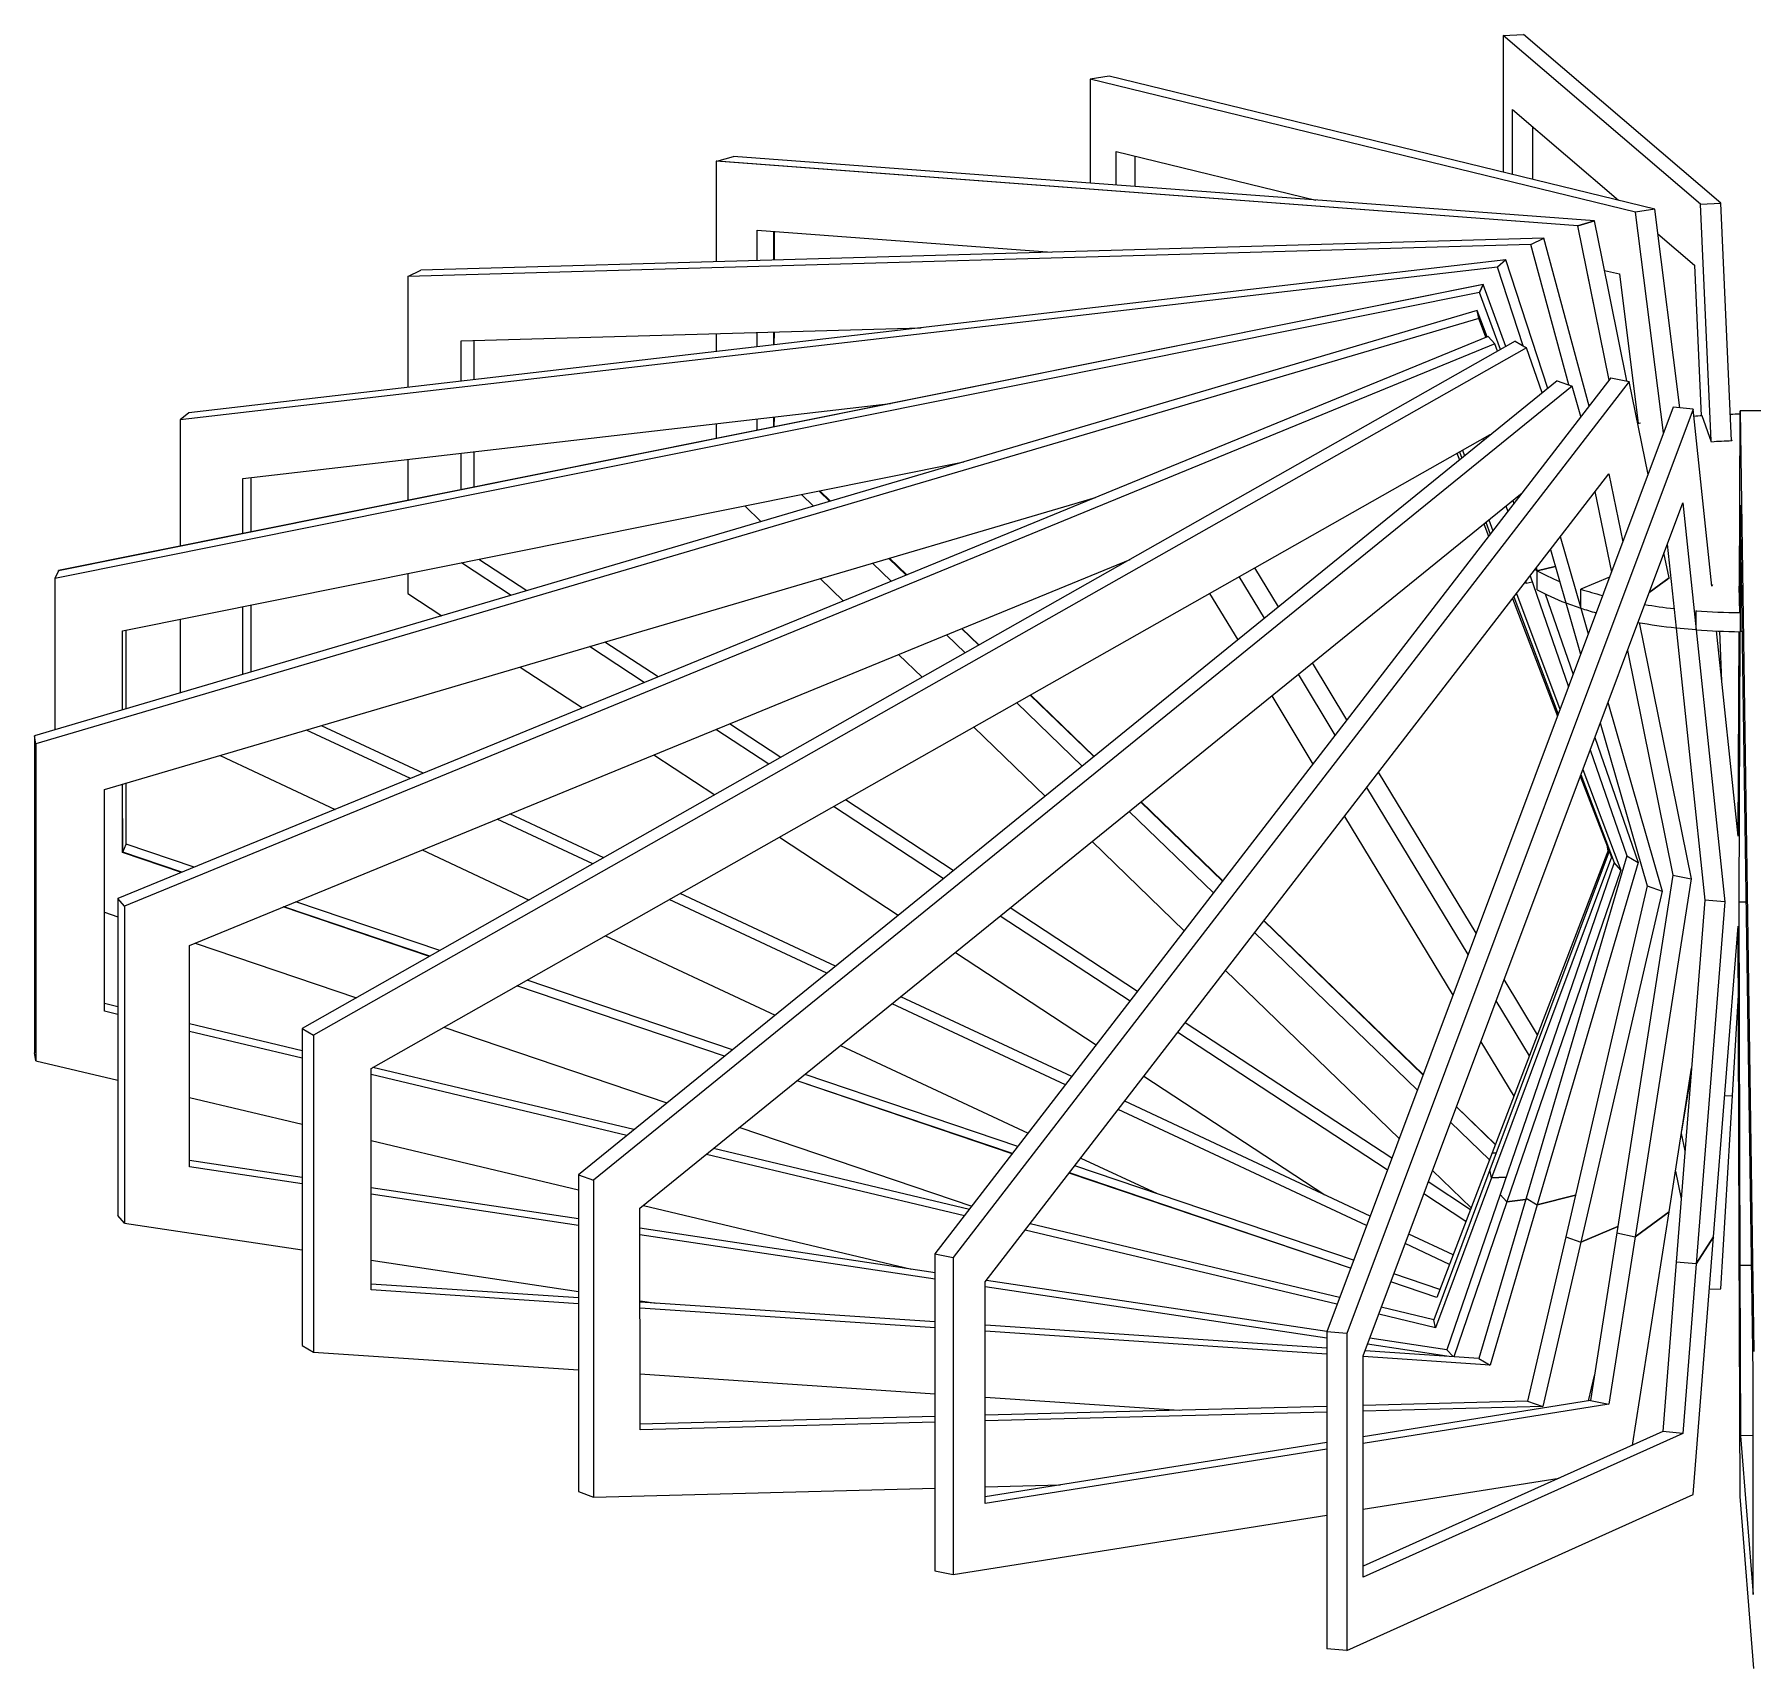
# Model space of a CAD drawing. Header units: millimetres. Extents: x 7085 to 25803, y -5245 to 9436.
# Drawn here: x 22382.9 to 22633.1, y -268.4 to -30.5 of the extents above; entities that cross this region are included whole.
import ezdxf

# ---------------------------------------------------------------- set-up
doc = ezdxf.new("R2010")
doc.units = ezdxf.units.MM
doc.layers.add('PV-1206', color=7, linetype='Continuous')

# ---------------------------------------------------------------- blocks, each defined once
blk = doc.blocks.new('*U52')
at = {"layer": 'PV-1206'}
for p, q in [((14363.26, -9361.05, 5107.42), (14357.78, -9367.53, 5087.09)), ((14363.95, -9361.06, 5108.47), (14363.26, -9361.05, 5107.42)), ((14531.96, -9482.78, 5145.86), (14363.26, -9361.05, 5107.42)), ((14363.95, -9361.06, 5108.47), (14363.97, -9361.06, 5108.51)), ((14532.64, -9482.79, 5146.91), (14363.95, -9361.06, 5108.47)), ((14532.29, -9482.53, 5146.83), (14363.97, -9361.06, 5108.51)), ((14355.17, -9366.35, 5085.21), (14343.69, -9379.92, 5042.63)), ((14355.29, -9365.87, 5086.28), (14343.81, -9379.43, 5043.69)), ((14355.17, -9366.35, 5085.21), (14355.29, -9365.87, 5086.28)), ((14530.92, -9483.82, 5142.36), (14355.17, -9366.35, 5085.21)), ((14531.03, -9483.33, 5143.42), (14355.29, -9365.87, 5086.28)), ((14382.93, -9366.05, 5128.73), (14378.37, -9371.44, 5111.79)), ((14384.14, -9366.54, 5129.7), (14382.93, -9366.05, 5128.73)), ((14534.85, -9483.38, 5149.25), (14382.93, -9366.05, 5128.73)), ((14536.06, -9483.87, 5150.22), (14384.14, -9366.54, 5129.7)), ((14366.02, -9373.04, 5089.77), (14368.88, -9369.66, 5100.39)), ((14366.04, -9373.05, 5089.77), (14368.9, -9369.67, 5100.39)), ((14366.48, -9373.35, 5089.91), (14369.33, -9369.98, 5100.49)), ((14368.88, -9369.66, 5100.39), (14468.49, -9441.53, 5123.08)), ((14353.1, -9384.23, 5049.31), (14361.13, -9374.75, 5079.07)), ((14361.13, -9374.75, 5079.07), (14481.84, -9455.43, 5118.31)), ((14375.71, -9374.58, 5101.94), (14373.04, -9377.73, 5092.05)), ((14385.77, -9376.79, 5113.48), (14387.76, -9374.44, 5120.85)), ((14386.78, -9377.52, 5113.71), (14388.74, -9375.2, 5120.98)), ((14387.76, -9374.44, 5120.85), (14462.45, -9432.13, 5130.93)), ((14360.86, -9379.14, 5070.63), (14363.33, -9376.22, 5079.78)), ((14360.89, -9379.14, 5070.67), (14363.35, -9376.23, 5079.79)), ((14361.57, -9379.14, 5071.72), (14363.78, -9376.53, 5079.93)), ((14343.69, -9379.92, 5042.63), (14343.81, -9379.43, 5043.69)), ((14343.69, -9379.92, 5042.63), (14352.08, -9388.45, 5040.02)), ((14356.68, -9380, 5062.59), (14358, -9381.45, 5061.98)), ((14360.89, -9379.14, 5070.67), (14360.86, -9379.14, 5070.63)), ((14366.7, -9385.55, 5067.94), (14360.86, -9379.14, 5070.63)), ((14360.89, -9379.14, 5070.67), (14361.57, -9379.14, 5071.72)), ((14366.75, -9385.58, 5067.97), (14360.89, -9379.14, 5070.67)), ((14368.27, -9386.5, 5068.63), (14361.57, -9379.14, 5071.72)), ((14380.66, -9382.83, 5094.53), (14383.12, -9379.93, 5103.63)), ((14358.66, -9380.67, 5064.42), (14347.18, -9394.24, 5021.84)), ((14359.12, -9381.61, 5063.41), (14347.64, -9395.18, 5020.83)), ((14359.12, -9381.61, 5063.41), (14358.66, -9380.67, 5064.42)), ((14531.31, -9485.46, 5139.96), (14358.66, -9380.67, 5064.42)), ((14531.77, -9486.4, 5138.95), (14359.12, -9381.61, 5063.41)), ((14381.7, -9383.52, 5094.86), (14384.13, -9380.65, 5103.86)), ((14413.42, -9381.3, 5148.01), (14409.4, -9386.05, 5133.11)), ((14413.42, -9381.3, 5148.01), (14415.09, -9382.26, 5148.84)), ((14539.39, -9485.55, 5152.3), (14413.42, -9381.3, 5148.01)), ((14541.06, -9486.51, 5153.13), (14415.09, -9382.26, 5148.84)), ((14354.47, -9385.62, 5048.88), (14353.1, -9384.23, 5049.31)), ((14354.74, -9385.3, 5049.89), (14353.38, -9383.91, 5050.32)), ((14375.21, -9384.17, 5083.65), (14386.06, -9397.3, 5076.41)), ((14356.91, -9398.89, 5028.38), (14364.93, -9389.41, 5058.14)), ((14364.93, -9389.41, 5058.14), (14483.47, -9461.36, 5110)), ((14365.66, -9389.85, 5058.46), (14381.61, -9407.37, 5051.12)), ((14406.79, -9389.14, 5123.42), (14405.31, -9390.89, 5117.92)), ((14415.55, -9390.8, 5133.94), (14417.01, -9389.07, 5139.35)), ((14417.01, -9389.07, 5139.35), (14468.62, -9431.78, 5141.11)), ((14395.53, -9403.05, 5080.55), (14385.75, -9391.21, 5087.07)), ((14397.14, -9404.02, 5081.26), (14387.55, -9392.41, 5087.66)), ((14417.05, -9391.95, 5134.15), (14418.47, -9390.28, 5139.4)), ((14347.64, -9395.18, 5020.83), (14347.18, -9394.24, 5021.84)), ((14347.64, -9395.18, 5020.83), (14366.44, -9413.06, 5017.24)), ((14373.39, -9404.85, 5042.98), (14361.82, -9393.09, 5046.59)), ((14373.66, -9404.53, 5044), (14362.09, -9392.77, 5047.6)), ((14402.65, -9394.02, 5108.08), (14401.94, -9394.87, 5105.43)), ((14401.94, -9394.87, 5105.43), (14404.92, -9399.04, 5102.42)), ((14411.62, -9395.44, 5119.36), (14412.94, -9393.89, 5124.25)), ((14413.16, -9396.55, 5119.71), (14414.44, -9395.04, 5124.45)), ((14359.43, -9395.92, 5037.73), (14371, -9407.68, 5034.12)), ((14391.21, -9412.45, 5056.67), (14376.76, -9396.59, 5063.32)), ((14391.25, -9412.47, 5056.69), (14376.81, -9396.62, 5063.34)), ((14392.56, -9413.17, 5057.45), (14378.33, -9397.54, 5064)), ((14368.83, -9410.23, 5026.1), (14356.91, -9398.89, 5028.38)), ((14369.07, -9409.95, 5026.98), (14357.14, -9398.61, 5029.26)), ((14413.38, -9404.69, 5105.16), (14409.04, -9398.63, 5109.54)), ((14415.26, -9405.95, 5105.78), (14411.07, -9400.1, 5110)), ((14374.46, -9403.58, 5046.99), (14362.98, -9417.15, 5004.4)), ((14375.47, -9404.92, 5046.09), (14363.99, -9418.49, 5003.51)), ((14374.46, -9403.58, 5046.99), (14375.47, -9404.92, 5046.09)), ((14534.15, -9488.23, 5139.3), (14374.46, -9403.58, 5046.99)), ((14535.16, -9489.57, 5138.41), (14375.47, -9404.92, 5046.09)), ((14394.24, -9407.2, 5070.96), (14404.31, -9419.4, 5064.24)), ((14451.88, -9405.39, 5163.48), (14448.24, -9409.69, 5149.97)), ((14451.96, -9405.44, 5163.5), (14451.88, -9405.39, 5163.48)), ((14545.3, -9489.17, 5154.82), (14451.88, -9405.39, 5163.48)), ((14451.96, -9405.44, 5163.51), (14451.96, -9405.44, 5163.5)), ((14451.96, -9405.44, 5163.51), (14453.97, -9406.79, 5164.14)), ((14545.3, -9489.17, 5154.82), (14451.96, -9405.44, 5163.51)), ((14547.31, -9490.52, 5155.46), (14453.97, -9406.79, 5164.14)), ((14411.76, -9408.59, 5095.53), (14417.2, -9416.2, 5090.04)), ((14372.64, -9421.24, 5011.85), (14380.66, -9411.76, 5041.61)), ((14406.65, -9438.67, 5032.62), (14380.44, -9412.02, 5040.79)), ((14380.66, -9411.76, 5041.61), (14527.98, -9489.85, 5126.78)), ((14407.66, -9439.09, 5033.4), (14380.89, -9411.88, 5041.74)), ((14452.82, -9413.49, 5150.12), (14453.92, -9412.19, 5154.21)), ((14453.92, -9412.19, 5154.21), (14485.88, -9440.84, 5151.25)), ((14378.05, -9414.85, 5031.92), (14399.3, -9436.45, 5025.3)), ((14412.71, -9423.85, 5069.1), (14403.71, -9412.95, 5075.1)), ((14414.14, -9424.61, 5069.92), (14405.31, -9413.92, 5075.81)), ((14425, -9420.93, 5093.45), (14420.21, -9414.24, 5098.28)), ((14445.64, -9412.76, 5140.33), (14444.99, -9413.53, 5137.92)), ((14454.68, -9415.03, 5150.19), (14455.72, -9413.8, 5154.04)), ((14454.75, -9415.08, 5150.19), (14455.79, -9413.86, 5154.04)), ((14362.98, -9417.15, 5004.4), (14363.99, -9418.49, 5003.51)), ((14398.01, -9437.97, 5020.52), (14376.11, -9417.15, 5024.71)), ((14398.24, -9437.69, 5021.39), (14376.34, -9416.87, 5025.58)), ((14390.24, -9416.84, 5047.15), (14412.3, -9441.05, 5037)), ((14426.73, -9421.99, 5094.21), (14422.09, -9415.5, 5098.89)), ((14442.37, -9416.62, 5128.22), (14441.84, -9417.25, 5126.24)), ((14449.7, -9417.17, 5138.56), (14450.22, -9416.56, 5140.48)), ((14363.99, -9418.49, 5003.51), (14392.78, -9444.15, 5001.12)), ((14373.72, -9419.97, 5015.84), (14395.62, -9440.79, 5011.65)), ((14446.68, -9420.75, 5127.34), (14447.09, -9420.26, 5128.86)), ((14451.61, -9418.65, 5138.81), (14452.08, -9418.1, 5140.55)), ((14451.68, -9418.7, 5138.82), (14452.15, -9418.15, 5140.55)), ((14395.17, -9441.33, 5009.99), (14372.64, -9421.24, 5011.85)), ((14395.38, -9441.07, 5010.78), (14372.85, -9420.99, 5012.65)), ((14420.37, -9444.46, 5043.25), (14399.84, -9421.92, 5052.7)), ((14420.39, -9444.47, 5043.27), (14399.87, -9421.94, 5052.72)), ((14421.49, -9444.93, 5044.13), (14401.19, -9422.64, 5053.48)), ((14448.64, -9422.16, 5127.79), (14449, -9421.74, 5129.12)), ((14448.71, -9422.21, 5127.81), (14449.07, -9421.79, 5129.13)), ((14423.45, -9424.93, 5083.74), (14428.77, -9432.36, 5078.38)), ((14442.58, -9422.83, 5117.18), (14443.82, -9425.04, 5115.06)), ((14450.19, -9429.3, 5117.13), (14449.27, -9427.66, 5118.7)), ((14411.51, -9428.11, 5059.44), (14427.5, -9447.47, 5048.78)), ((14435.87, -9436.13, 5082.48), (14431.24, -9429.66, 5087.15)), ((14452.19, -9430.64, 5117.78), (14451.37, -9429.18, 5119.18)), ((14452.26, -9430.68, 5117.81), (14451.44, -9429.23, 5119.2)), ((14434.75, -9450.53, 5054.41), (14419.91, -9432.56, 5064.3)), ((14437.45, -9436.97, 5083.4), (14432.98, -9430.71, 5087.91)), ((14435.98, -9451.05, 5055.36), (14421.34, -9433.32, 5065.13)), ((14448.3, -9433.02, 5107.41), (14450.06, -9436.15, 5104.41)), ((14399.85, -9435.8, 5027.34), (14388.37, -9449.36, 4984.76)), ((14401.34, -9437.45, 5026.62), (14389.86, -9451.02, 4984.04)), ((14399.85, -9435.8, 5027.34), (14401.34, -9437.45, 5026.62)), ((14537.36, -9493.85, 5133.98), (14399.85, -9435.8, 5027.34)), ((14538.86, -9495.51, 5133.26), (14401.34, -9437.45, 5026.62)), ((14456.1, -9439.81, 5107.05), (14454.67, -9437.28, 5109.48)), ((14496.4, -9437.03, 5174.52), (14492.64, -9441.48, 5160.54)), ((14498.63, -9438.69, 5174.92), (14496.4, -9437.03, 5174.52)), ((14552.21, -9494.01, 5156.66), (14496.4, -9437.03, 5174.52)), ((14434.41, -9440.25, 5072.68), (14444.8, -9454.77, 5062.2)), ((14457.99, -9440.96, 5107.88), (14456.68, -9438.61, 5110.13)), ((14458.05, -9441, 5107.91), (14456.74, -9438.66, 5110.15)), ((14554.44, -9495.68, 5157.06), (14498.63, -9438.69, 5174.92)), ((14495.44, -9444, 5160.28), (14496.66, -9442.56, 5164.81)), ((14496.66, -9442.56, 5164.81), (14517.1, -9463.43, 5158.27)), ((14397.46, -9452.51, 4993.06), (14405.48, -9443.03, 5022.82)), ((14435.7, -9473.8, 5013.3), (14404.52, -9444.16, 5019.27)), ((14435.93, -9473.53, 5014.18), (14404.76, -9443.88, 5020.15)), ((14405.48, -9443.03, 5022.82), (14529.41, -9495.35, 5118.93)), ((14405.99, -9443.25, 5023.22), (14433.45, -9471.16, 5014.66)), ((14451.12, -9457.44, 5067.11), (14441.52, -9444.02, 5076.79)), ((14452.53, -9458.04, 5068.2), (14443.1, -9444.86, 5077.71)), ((14454.27, -9443.64, 5097.23), (14456.07, -9446.83, 5094.16)), ((14497.51, -9445.85, 5160.09), (14498.62, -9444.55, 5164.18)), ((14433.94, -9475.89, 5006.77), (14401.87, -9447.3, 5009.43)), ((14434.15, -9475.63, 5007.57), (14402.08, -9447.05, 5010.23)), ((14402.13, -9446.99, 5010.41), (14403.84, -9448.61, 5010.08)), ((14441.27, -9473.86, 5021.83), (14414.82, -9446.98, 5030.07)), ((14442.04, -9474.05, 5022.68), (14415.83, -9447.4, 5030.85)), ((14461.73, -9449.84, 5097.44), (14460.31, -9447.3, 5099.87)), ((14388.37, -9449.36, 4984.76), (14389.86, -9451.02, 4984.04)), ((14399.48, -9450.12, 5000.57), (14431.55, -9478.71, 4997.91)), ((14419.49, -9448.95, 5033.69), (14442.45, -9474.15, 5023.13)), ((14463.51, -9450.78, 5098.46), (14462.21, -9448.45, 5100.7)), ((14463.56, -9450.81, 5098.49), (14462.26, -9448.49, 5100.72)), ((14389.86, -9451.02, 4984.04), (14428.13, -9482.75, 4985.22)), ((14430.51, -9479.93, 4994.09), (14397.46, -9452.51, 4993.06)), ((14430.72, -9479.68, 4994.86), (14397.66, -9452.27, 4993.84)), ((14448.83, -9475.7, 5030.16), (14427.56, -9452.35, 5039.94)), ((14448.84, -9475.71, 5030.17), (14427.58, -9452.36, 5039.96)), ((14449.71, -9475.92, 5031.13), (14428.68, -9452.83, 5040.82)), ((14433.66, -9454.93, 5044.68), (14451.32, -9476.31, 5032.9)), ((14459.99, -9453.81, 5087.47), (14465.43, -9463.48, 5078.2)), ((14470.64, -9465.68, 5082.24), (14465.65, -9456.81, 5090.75)), ((14472.28, -9466.37, 5083.51), (14467.44, -9457.76, 5091.78)), ((14472.32, -9466.39, 5083.54), (14467.48, -9457.78, 5091.8)), ((14457.23, -9477.75, 5039.42), (14440.91, -9457.99, 5050.3)), ((14458.24, -9478, 5040.52), (14442.14, -9458.51, 5051.25)), ((14449.79, -9461.74, 5057.18), (14462.09, -9478.94, 5044.77)), ((14467.44, -9480.24, 5050.66), (14456.1, -9464.4, 5062.08)), ((14468.63, -9480.53, 5051.97), (14457.51, -9465, 5063.17)), ((14469.01, -9469.85, 5072.09), (14476.02, -9482.33, 5060.12)), ((14491.05, -9470.27, 5105.42), (14492.49, -9474.9, 5099.18)), ((14436.61, -9472.72, 5016.7), (14425.13, -9486.29, 4974.12)), ((14436.61, -9472.72, 5016.7), (14438.5, -9474.6, 5016.2)), ((14543.45, -9498.77, 5134.4), (14436.61, -9472.72, 5016.7)), ((14480.63, -9483.46, 5065.19), (14474.22, -9472.05, 5076.13)), ((14482.08, -9483.81, 5066.79), (14475.86, -9472.74, 5077.4)), ((14482.1, -9483.82, 5066.82), (14475.89, -9472.76, 5077.43)), ((14496.25, -9476.49, 5102.1), (14494.96, -9472.35, 5107.69)), ((14438.5, -9474.6, 5016.2), (14427.02, -9488.16, 4973.62)), ((14545.34, -9500.64, 5133.9), (14438.5, -9474.6, 5016.2)), ((14498.22, -9477.32, 5103.63), (14497.01, -9473.43, 5108.87)), ((14543.87, -9473.99, 5180.38), (14538.92, -9479.84, 5162.03)), ((14543.87, -9473.99, 5180.38), (14546.18, -9475.86, 5180.52)), ((14559.68, -9499.77, 5157.7), (14543.87, -9473.99, 5180.38)), ((14561.99, -9501.64, 5157.84), (14546.18, -9475.86, 5180.52)), ((14433.16, -9488.14, 4983.17), (14441.18, -9478.66, 5012.93)), ((14477.09, -9513.16, 5005.38), (14441.01, -9478.86, 5012.29)), ((14441.18, -9478.66, 5012.93), (14539.75, -9502.69, 5121.51)), ((14477.33, -9512.88, 5006.26), (14441.38, -9478.7, 5013.14)), ((14479.45, -9512.68, 5009.93), (14447.5, -9480.2, 5019.88)), ((14539.88, -9480.81, 5161.72), (14542.23, -9478.03, 5170.44)), ((14542.23, -9478.03, 5170.44), (14550.73, -9491.89, 5158.25)), ((14476.51, -9513.84, 5003.25), (14439.4, -9480.76, 5006.32)), ((14476.73, -9513.59, 5004.04), (14439.62, -9480.51, 5007.11)), ((14479.99, -9512.63, 5010.86), (14448.28, -9480.39, 5020.74)), ((14482.26, -9512.4, 5014.78), (14454.47, -9481.89, 5027.56)), ((14482.27, -9512.4, 5014.78), (14454.48, -9481.9, 5027.57)), ((14482.89, -9512.34, 5015.86), (14455.35, -9482.11, 5028.54)), ((14456.3, -9482.34, 5029.58), (14463.47, -9491.02, 5024.8)), ((14494.23, -9480.5, 5091.65), (14496.34, -9487.29, 5082.5)), ((14499.88, -9488.15, 5086.4), (14497.99, -9482.09, 5094.57)), ((14531.96, -9482.78, 5145.86), (14532.65, -9482.79, 5146.91)), ((14532.64, -9482.79, 5146.91), (14531.96, -9482.78, 5145.86)), ((14532.11, -9485.45, 5141.22), (14531.96, -9482.78, 5145.86)), ((14532.65, -9482.79, 5146.91), (14532.64, -9482.79, 5146.91)), ((14532.64, -9482.79, 5146.91), (14532.64, -9482.79, 5146.91)), ((14532.91, -9487.57, 5138.58), (14532.65, -9482.79, 5146.91)), ((14541.97, -9482.95, 5161.05), (14543.87, -9480.7, 5168.1)), ((14474.41, -9516.33, 4995.45), (14436.15, -9484.6, 4994.26)), ((14474.62, -9516.08, 4996.22), (14436.36, -9484.36, 4995.04)), ((14437.01, -9483.58, 4997.46), (14458.1, -9502.38, 4995.71)), ((14485.59, -9512.08, 5020.51), (14462.21, -9483.78, 5036.09)), ((14486.33, -9512.01, 5021.79), (14463.22, -9484.03, 5037.2)), ((14466.27, -9484.77, 5040.56), (14482.06, -9506.84, 5024.64)), ((14501.73, -9488.6, 5088.44), (14499.96, -9482.92, 5096.09)), ((14530.92, -9483.82, 5142.36), (14531.03, -9483.33, 5143.42)), ((14531.04, -9485.29, 5139.84), (14530.92, -9483.82, 5142.36)), ((14531.2, -9485.39, 5139.91), (14531.03, -9483.33, 5143.42)), ((14536.06, -9483.87, 5150.22), (14534.85, -9483.38, 5149.25)), ((14534.85, -9489.15, 5138.69), (14534.85, -9483.38, 5149.25)), ((14536.06, -9493.3, 5132.97), (14536.06, -9483.87, 5150.22)), ((14425.13, -9486.29, 4974.12), (14427.02, -9488.16, 4973.62)), ((14433.76, -9487.43, 4985.4), (14442.17, -9494.4, 4985.66)), ((14489.92, -9511.66, 5027.99), (14471.61, -9486.07, 5046.45)), ((14490.84, -9511.57, 5029.57), (14472.8, -9486.36, 5047.76)), ((14523.61, -9487.53, 5124.25), (14523.65, -9488.06, 5123.35)), ((14523.93, -9487.7, 5124.43), (14523.96, -9488.19, 5123.59)), ((14531.77, -9486.4, 5138.95), (14531.31, -9485.46, 5139.96)), ((14531.82, -9486.99, 5137.95), (14531.77, -9486.4, 5138.95)), ((14532.21, -9487.19, 5138.17), (14532.11, -9485.45, 5141.22)), ((14538.51, -9495.12, 5133.43), (14539.39, -9485.55, 5152.3)), ((14539.39, -9485.55, 5152.3), (14541.06, -9486.51, 5153.13)), ((14540.01, -9497.93, 5130.6), (14541.06, -9486.51, 5153.13)), ((14427.02, -9488.16, 4973.62), (14470.68, -9520.74, 4981.61)), ((14473.07, -9517.91, 4990.47), (14433.16, -9488.14, 4983.17)), ((14473.31, -9517.63, 4991.36), (14433.4, -9487.86, 4984.06)), ((14479.16, -9487.91, 5054.76), (14492.37, -9511.42, 5032.22)), ((14496.14, -9511.06, 5038.72), (14483.77, -9489.04, 5059.84)), ((14497.33, -9510.94, 5040.77), (14485.22, -9489.39, 5061.44)), ((14497.34, -9510.94, 5040.79), (14485.24, -9489.4, 5061.46)), ((14524.34, -9487.92, 5124.67), (14524.37, -9488.36, 5123.91)), ((14527, -9489.33, 5126.21), (14527, -9489.47, 5125.95)), ((14527.98, -9489.85, 5126.78), (14527.98, -9489.89, 5126.71)), ((14534.15, -9488.23, 5139.3), (14535.16, -9489.57, 5138.41)), ((14535.26, -9492.96, 5132.35), (14535.16, -9489.57, 5138.41)), ((14543.18, -9498.71, 5134.09), (14545.3, -9489.17, 5154.82)), ((14547.31, -9490.52, 5155.46), (14545.3, -9489.17, 5154.82)), ((14545.3, -9489.17, 5154.82), (14547.31, -9490.52, 5155.46)), ((14545.3, -9489.17, 5154.82), (14545.3, -9489.17, 5154.82)), ((14497.96, -9492.5, 5075.48), (14503.51, -9510.34, 5051.44)), ((14543.17, -9498.7, 5134.09), (14544.78, -9491.5, 5149.76)), ((14545.11, -9500.41, 5133.96), (14546.79, -9492.85, 5150.4)), ((14546.79, -9492.85, 5150.4), (14547.31, -9490.52, 5155.46)), ((14506.69, -9510.03, 5056.91), (14501.5, -9493.36, 5079.37)), ((14508.35, -9509.87, 5059.78), (14503.35, -9493.81, 5081.41)), ((14524.05, -9493.09, 5114.78), (14524.13, -9494.06, 5113.11)), ((14524.33, -9493.2, 5114.99), (14524.39, -9494.13, 5113.4)), ((14524.73, -9493.37, 5115.3), (14524.79, -9494.22, 5113.85)), ((14527.15, -9494.39, 5117.17), (14527.16, -9494.8, 5116.45)), ((14528.13, -9494.81, 5117.93), (14528.13, -9495.04, 5117.52)), ((14537.36, -9493.85, 5133.98), (14538.86, -9495.51, 5133.26)), ((14548.15, -9495.13, 5148.34), (14544.82, -9503.3, 5128.24)), ((14546.63, -9493.58, 5148.82), (14548.15, -9495.13, 5148.34)), ((14547.3, -9506.08, 5126.98), (14552.21, -9494.01, 5156.66)), ((14554.44, -9495.68, 5157.06), (14552.21, -9494.01, 5156.66)), ((14538.73, -9497.62, 5129.19), (14538.86, -9495.51, 5133.26)), ((14550.02, -9506.54, 5130.35), (14554.44, -9495.68, 5157.06)), ((14553.89, -9497.04, 5153.72), (14556.82, -9501.82, 5149.52)), ((14524.52, -9498.97, 5104.73), (14525.26, -9508.23, 5088.95)), ((14524.75, -9499.03, 5104.98), (14525.41, -9508.21, 5089.22)), ((14525.15, -9499.13, 5105.43), (14525.8, -9508.17, 5089.9)), ((14526.58, -9499.59, 5106.8), (14526.66, -9499.5, 5107.09)), ((14526.58, -9499.59, 5106.8), (14527.31, -9500.09, 5107)), ((14527.3, -9499.65, 5107.79), (14527.54, -9508, 5092.89)), ((14527.59, -9500.93, 5105.9), (14528.28, -9500.12, 5108.46)), ((14528.07, -9499.84, 5108.64), (14528.28, -9500.12, 5108.46)), ((14528.07, -9499.84, 5108.64), (14528.28, -9500.12, 5108.46)), ((14528.27, -9499.89, 5108.87), (14528.28, -9500.12, 5108.46)), ((14530.44, -9501.62, 5109.06), (14528.28, -9500.12, 5108.46)), ((14528.28, -9500.12, 5108.46), (14530.44, -9501.62, 5109.06)), ((14530.44, -9501.62, 5109.06), (14528.28, -9500.12, 5108.46)), ((14543.45, -9498.77, 5134.4), (14545.34, -9500.64, 5133.9)), ((14552.3, -9510.89, 5125.93), (14559.68, -9499.77, 5157.7)), ((14559.68, -9499.77, 5157.7), (14561.99, -9501.64, 5157.84)), ((14528.33, -9501.86, 5105.35), (14528.5, -9507.91, 5094.55)), ((14530.51, -9500.44, 5111.34), (14530.28, -9504.16, 5104.16)), ((14532.08, -9500.82, 5113.07), (14531.78, -9505.82, 5103.44)), ((14537.56, -9502.15, 5119.1), (14536.47, -9507.14, 5108.29)), ((14539.75, -9502.69, 5121.51), (14538.82, -9506.91, 5112.35)), ((14544.08, -9506.4, 5121.42), (14545.34, -9500.64, 5133.9)), ((14556.82, -9501.82, 5149.52), (14552.12, -9508.9, 5129.28)), ((14554.57, -9512.83, 5125.91), (14561.99, -9501.64, 5157.84)), ((14530.28, -9504.16, 5104.16), (14530.06, -9507.76, 5097.25)), ((14530.28, -9504.16, 5104.16), (14531.78, -9505.82, 5103.44)), ((14530.28, -9504.16, 5104.16), (14531.78, -9505.82, 5103.44)), ((14531.78, -9505.82, 5103.44), (14532.47, -9505.01, 5106)), ((14536.07, -9507.18, 5107.6), (14532.47, -9505.01, 5106)), ((14545.1, -9503.5, 5128.29), (14545.1, -9503.5, 5128.29)), ((14549.3, -9505.89, 5130.44), (14477.32, -9512.88, 5006.25)), ((14551.46, -9507.85, 5130.18), (14479.48, -9514.85, 5005.99)), ((14531.78, -9505.82, 5103.44), (14531.67, -9507.6, 5100.01)), ((14547.13, -9517.19, 5106.39), (14551.46, -9507.85, 5130.18)), ((14551.46, -9507.85, 5130.18), (14549.3, -9505.89, 5130.44)), ((14552.31, -9510.99, 5125.76), (14552.22, -9508.98, 5129.29)), ((14480.5, -9517.34, 5003.03), (14546.91, -9510.88, 5117.6)), ((14556.61, -9512.35, 5129.94), (14524.08, -9553.91, 5003.57)), ((14527.67, -9512.75, 5084.41), (14527.9, -9520.74, 5070.16)), ((14528.64, -9512.66, 5086.08), (14528.91, -9522.08, 5069.27)), ((14529.77, -9512.55, 5088.03), (14529.08, -9523.92, 5066.16)), ((14531.37, -9512.39, 5090.8), (14530.57, -9525.57, 5065.44)), ((14535.4, -9512, 5097.74), (14532.34, -9525.9, 5067.59)), ((14537.72, -9511.9, 5101.52), (14534.23, -9527.77, 5067.09)), ((14542.44, -9512.73, 5107.31), (14539.92, -9511.56, 5105.53)), ((14542.67, -9512.81, 5107.51), (14539.93, -9511.56, 5105.56)), ((14539.93, -9511.56, 5105.56), (14542.67, -9512.81, 5107.51)), ((14543.7, -9511.2, 5112.06), (14541.64, -9515.63, 5100.77)), ((14542.67, -9512.81, 5107.51), (14543.01, -9511.26, 5110.87)), ((14546.91, -9510.88, 5117.6), (14543.8, -9517.59, 5100.52)), ((14550.03, -9519.96, 5105.82), (14556.61, -9512.35, 5129.94)), ((14554.61, -9512.77, 5126.07), (14554.62, -9512.86, 5125.91)), ((14558.9, -9514.28, 5129.95), (14556.61, -9512.35, 5129.94)), ((14477.32, -9512.88, 5006.25), (14465.84, -9526.45, 4963.66)), ((14479.48, -9514.85, 5005.99), (14467.99, -9528.42, 4963.41)), ((14479.48, -9514.85, 5005.99), (14477.32, -9512.88, 5006.25)), ((14504.95, -9514.96, 5045.21), (14506.65, -9520.41, 5037.87)), ((14509.83, -9520.14, 5043.29), (14508.13, -9514.65, 5050.69)), ((14511.5, -9520, 5046.13), (14509.79, -9514.49, 5053.55)), ((14525.63, -9512.95, 5080.89), (14526.14, -9519.35, 5069.98)), ((14525.75, -9512.94, 5081.1), (14526.25, -9519.83, 5069.28)), ((14526.15, -9512.9, 5081.77), (14526.72, -9520.77, 5068.27)), ((14472.48, -9526.82, 4973.27), (14480.5, -9517.34, 5003.03)), ((14494.27, -9529.67, 5001.77), (14480.47, -9517.37, 5002.92)), ((14493.26, -9528.33, 5002.67), (14480.89, -9517.3, 5003.69)), ((14489.77, -9525.22, 5002.96), (14481.39, -9517.25, 5004.56)), ((14490.03, -9524.96, 5003.83), (14481.87, -9517.21, 5005.39)), ((14489.55, -9522.94, 5006.78), (14483.73, -9517.03, 5008.59)), ((14489.66, -9522.45, 5007.84), (14484.27, -9516.97, 5009.52)), ((14490.8, -9521.78, 5010.85), (14486.25, -9516.78, 5012.95)), ((14490.8, -9521.78, 5010.85), (14486.25, -9516.78, 5012.94)), ((14491.43, -9521.72, 5011.92), (14486.88, -9516.72, 5014.02)), ((14493.41, -9521.55, 5015.29), (14489.23, -9516.49, 5018.08)), ((14494.16, -9521.49, 5016.57), (14489.97, -9516.42, 5019.36)), ((14496.79, -9521.26, 5021.06), (14493.11, -9516.11, 5024.77)), ((14497.72, -9521.18, 5022.63), (14494.02, -9516.02, 5026.36)), ((14494.91, -9515.94, 5027.89), (14497.85, -9521.17, 5022.87)), ((14501.65, -9520.84, 5029.34), (14498.68, -9515.57, 5034.39)), ((14502.84, -9520.74, 5031.37), (14499.87, -9515.46, 5036.44)), ((14502.84, -9520.74, 5031.38), (14499.88, -9515.46, 5036.45)), ((14523.23, -9554.76, 5000.71), (14553.25, -9516.42, 5117.29)), ((14541.64, -9515.63, 5100.77), (14534.99, -9529.98, 5064.23)), ((14543.8, -9517.59, 5100.52), (14537.15, -9531.94, 5063.98)), ((14543.8, -9517.59, 5100.52), (14541.64, -9515.63, 5100.77)), ((14543.8, -9517.59, 5100.52), (14541.64, -9515.63, 5100.77)), ((14543.82, -9517.6, 5100.55), (14543.8, -9517.59, 5100.52)), ((14543.8, -9517.59, 5100.52), (14543.82, -9517.6, 5100.55)), ((14543.81, -9517.58, 5100.55), (14544.5, -9516.77, 5103.1)), ((14544.5, -9516.77, 5103.11), (14544.5, -9516.77, 5103.1)), ((14547.25, -9517.21, 5106.56), (14547.13, -9517.19, 5106.41)), ((14553.25, -9516.42, 5117.29), (14548.61, -9521.78, 5100.3)), ((14498.63, -9536.41, 4996.2), (14478.49, -9519.71, 4995.58)), ((14497.14, -9534.75, 4996.92), (14478.7, -9519.47, 4996.35)), ((14526.14, -9519.35, 5069.98), (14501.22, -9521.79, 5026.93)), ((14526.11, -9518.88, 5070.79), (14501.33, -9521.31, 5028)), ((14526.25, -9519.83, 5069.28), (14501.58, -9523.32, 5024.7)), ((14526.1, -9518.74, 5071.02), (14502.2, -9520.8, 5030.27)), ((14526.07, -9518.4, 5071.6), (14526, -9518.75, 5070.85)), ((14526.72, -9520.77, 5068.27), (14526.25, -9519.83, 5069.28)), ((14541.01, -9530.37, 5072.83), (14546.03, -9519.56, 5100.38)), ((14544.8, -9522.21, 5093.62), (14546.37, -9519.85, 5100.36)), ((14549.29, -9520.97, 5102.84), (14550.17, -9519.76, 5106.4)), ((14506.04, -9542.51, 4996.5), (14477.33, -9521.09, 4991.25)), ((14504.15, -9540.64, 4997), (14477.57, -9520.81, 4992.14)), ((14501.22, -9521.79, 5026.93), (14489.55, -9522.94, 5006.78)), ((14489.55, -9522.94, 5006.78), (14489.66, -9522.45, 5007.84)), ((14501.33, -9521.31, 5028), (14489.66, -9522.45, 5007.84)), ((14502.2, -9520.8, 5030.27), (14490.8, -9521.78, 5010.85)), ((14501.22, -9521.79, 5026.93), (14501.33, -9521.31, 5028)), ((14501.22, -9521.79, 5026.93), (14501.33, -9521.31, 5028)), ((14501.22, -9521.79, 5026.93), (14502.85, -9523.14, 5026.99)), ((14502.85, -9523.14, 5026.99), (14501.22, -9521.79, 5026.93)), ((14526.72, -9520.77, 5068.27), (14502.04, -9524.27, 5023.69)), ((14502.2, -9520.8, 5030.27), (14502.63, -9521.18, 5030.24)), ((14502.63, -9521.18, 5030.24), (14502.2, -9520.8, 5030.27)), ((14527.9, -9520.74, 5070.16), (14504.31, -9525.91, 5024.19)), ((14528.91, -9522.08, 5069.27), (14505.32, -9527.25, 5023.3)), ((14527.9, -9520.74, 5070.16), (14528.91, -9522.08, 5069.27)), ((14548.6, -9521.78, 5100.29), (14538.67, -9533.26, 5063.93)), ((14541.01, -9530.37, 5072.83), (14548.51, -9521.71, 5100.29)), ((14548.87, -9522.01, 5100.29), (14548.6, -9521.78, 5100.29)), ((14548.87, -9522.01, 5100.29), (14548.6, -9521.78, 5100.29)), ((14548.6, -9521.78, 5100.29), (14548.61, -9521.78, 5100.3)), ((14474.94, -9523.92, 4982.39), (14497.83, -9541, 4986.57)), ((14501.58, -9523.32, 5024.7), (14490.03, -9524.96, 5003.83)), ((14490.46, -9525.83, 5002.9), (14490.03, -9524.96, 5003.83)), ((14502.04, -9524.27, 5023.69), (14490.54, -9525.9, 5002.89)), ((14502.04, -9524.27, 5023.69), (14501.58, -9523.32, 5024.7)), ((14502.04, -9524.27, 5023.69), (14501.58, -9523.32, 5024.7)), ((14502.04, -9524.27, 5023.69), (14504.22, -9525.93, 5024.02)), ((14504.22, -9525.93, 5024.02), (14502.04, -9524.27, 5023.69)), ((14529.08, -9523.92, 5066.16), (14507.32, -9531.3, 5019)), ((14529.08, -9523.92, 5066.16), (14530.57, -9525.57, 5065.44)), ((14467.99, -9528.42, 4963.41), (14465.84, -9526.45, 4963.66)), ((14513.2, -9550.71, 4992.59), (14472.48, -9526.82, 4973.27)), ((14511.05, -9548.75, 4992.85), (14472.88, -9526.35, 4974.73)), ((14504.31, -9525.91, 5024.19), (14493.26, -9528.33, 5002.67)), ((14505.32, -9527.25, 5023.3), (14494.27, -9529.67, 5001.77)), ((14504.31, -9525.91, 5024.19), (14505.32, -9527.25, 5023.3)), ((14504.31, -9525.91, 5024.19), (14505.32, -9527.25, 5023.3)), ((14505.32, -9527.25, 5023.3), (14509.9, -9530.43, 5024.58)), ((14509.9, -9530.43, 5024.58), (14505.32, -9527.25, 5023.3)), ((14530.57, -9525.57, 5065.44), (14508.82, -9532.96, 5018.28)), ((14532.34, -9525.9, 5067.59), (14513.14, -9535.94, 5019.51)), ((14534.23, -9527.77, 5067.09), (14515.03, -9537.81, 5019.01)), ((14532.34, -9525.9, 5067.59), (14534.23, -9527.77, 5067.09)), ((14467.99, -9528.42, 4963.41), (14512.14, -9554.31, 4984.36)), ((14493.26, -9528.33, 5002.67), (14494.27, -9529.67, 5001.77)), ((14534.99, -9529.98, 5064.23), (14518.68, -9542.77, 5015.61)), ((14537.15, -9531.94, 5063.98), (14534.99, -9529.98, 5064.23)), ((14541.29, -9529.79, 5074.32), (14541.42, -9529.9, 5074.33)), ((14507.32, -9531.3, 5019), (14497.14, -9534.75, 4996.92)), ((14507.32, -9531.3, 5019), (14508.82, -9532.96, 5018.28)), ((14507.32, -9531.3, 5019), (14508.82, -9532.96, 5018.28)), ((14537.15, -9531.94, 5063.98), (14520.84, -9544.73, 5015.35)), ((14497.14, -9534.75, 4996.92), (14498.63, -9536.41, 4996.2)), ((14508.82, -9532.96, 5018.28), (14498.63, -9536.41, 4996.2)), ((14508.82, -9532.96, 5018.28), (14513.48, -9535.76, 5020.36)), ((14513.48, -9535.76, 5020.36), (14508.82, -9532.96, 5018.28)), ((14523.76, -9545.2, 5019.01), (14537.75, -9534.23, 5060.72)), ((14538.67, -9533.26, 5063.93), (14525.64, -9548.92, 5015.13)), ((14526.58, -9547.65, 5018.89), (14537.75, -9534.23, 5060.72)), ((14539.51, -9533.97, 5063.93), (14538.67, -9533.26, 5063.93)), ((14513.14, -9535.94, 5019.51), (14504.15, -9540.64, 4997)), ((14515.03, -9537.81, 5019.01), (14506.04, -9542.51, 4996.5)), ((14513.14, -9535.94, 5019.51), (14515.03, -9537.81, 5019.01)), ((14513.14, -9535.94, 5019.51), (14515.03, -9537.81, 5019.01)), ((14515.03, -9537.81, 5019.01), (14519.71, -9539.95, 5022.34)), ((14519.71, -9539.95, 5022.34), (14515.03, -9537.81, 5019.01)), ((14519.71, -9539.95, 5022.34), (14527.42, -9535.92, 5041.65)), ((14523.69, -9538.84, 5030.54), (14523.91, -9537.75, 5032.88)), ((14524.03, -9537.69, 5033.18), (14525.79, -9536.81, 5037.49)), ((14525.79, -9536.81, 5037.49), (14525.75, -9536.79, 5037.48)), ((14525.79, -9536.81, 5037.49), (14525.75, -9536.79, 5037.48)), ((14525.79, -9536.81, 5037.49), (14527.14, -9536.14, 5040.82)), ((14526.9, -9536.32, 5040.1), (14526.91, -9536.25, 5040.27)), ((14530.97, -9540.93, 5037.99), (14535.27, -9537.21, 5051.45)), ((14503.92, -9540.47, 4996.96), (14505.49, -9539.94, 5000.36)), ((14507.2, -9546.49, 4991.02), (14519.71, -9539.95, 5022.34)), ((14521.89, -9538.81, 5027.8), (14521.53, -9540.53, 5024.11)), ((14530.11, -9540.23, 5037.93), (14530.97, -9540.93, 5037.99)), ((14530.11, -9540.23, 5037.93), (14530.97, -9540.93, 5037.99)), ((14504.15, -9540.64, 4997), (14506.04, -9542.51, 4996.5)), ((14518.68, -9542.77, 5015.61), (14511.05, -9548.75, 4992.85)), ((14520.84, -9544.73, 5015.35), (14518.68, -9542.77, 5015.61)), ((14520.84, -9544.73, 5015.35), (14518.68, -9542.77, 5015.61)), ((14522.67, -9548.1, 5012.03), (14530.97, -9540.93, 5037.99)), ((14512.14, -9554.31, 4984.36), (14523.76, -9545.2, 5019.01)), ((14520.84, -9544.73, 5015.35), (14513.2, -9550.71, 4992.59)), ((14520.84, -9544.73, 5015.35), (14523.76, -9545.2, 5019.01)), ((14523.76, -9545.2, 5019.01), (14520.84, -9544.73, 5015.35)), ((14517.29, -9558.81, 4984.11), (14526.58, -9547.65, 5018.89)), ((14521.39, -9547.06, 5011.95), (14522.67, -9548.1, 5012.03)), ((14525.64, -9548.92, 5015.13), (14526.58, -9547.65, 5018.89)), ((14526.58, -9547.65, 5018.89), (14525.64, -9548.92, 5015.13)), ((14513.2, -9550.71, 4992.59), (14511.05, -9548.75, 4992.85)), ((14525.64, -9548.92, 5015.13), (14519.54, -9556.25, 4992.28)), ((14526.95, -9550.02, 5015.13), (14525.64, -9548.92, 5015.13)), ((14526.95, -9550.02, 5015.13), (14525.64, -9548.92, 5015.13)), ((14515.21, -9564.25, 4970.95), (14523.23, -9554.76, 5000.71)), ((14519.54, -9556.25, 4992.28), (14515.21, -9564.25, 4970.95)), ((14520.96, -9557.45, 4992.29), (14519.54, -9556.25, 4992.28)), ((14512.6, -9567.48, 4960.99), (14517.29, -9558.81, 4984.11))]:
    blk.add_line(p, q, dxfattribs=at)
at = {"layer": 'PV-1206', "extrusion": (-0.596103, -0.704479, 0.385188)}
for centre, major_axis, start_param, end_param in [((14553.02, -9518.24, 5113.61), (28.63, -24.22), -2.613628, -2.605006), ((14553.71, -9517.42, 5116.17), (28.63, -24.22), -2.524984, -2.388065), ((14553.02, -9518.24, 5113.61), (28.63, -24.22), -2.524984, -2.353678), ((14553.71, -9517.42, 5116.17), (28.63, -24.22), -2.273657, -2.168034), ((14553.71, -9517.42, 5116.17), (-28.63, 24.22), -1.142684, -1.13065), ((14553.02, -9518.24, 5113.61), (28.63, -24.22), -2.273657, -2.198736), ((14553.71, -9517.42, 5116.17), (-28.63, 24.22), -1.394011, -1.361476), ((14553.02, -9518.24, 5113.61), (28.63, -24.22), -2.009703, -1.851118), ((14553.71, -9517.42, 5116.17), (28.63, -24.22), -1.9812, -1.859355), ((14553.71, -9517.42, 5116.17), (20.99, -17.76), -2.00979, -2.007768), ((14553.71, -9517.42, 5116.17), (-20.99, 17.76), -1.488594, -1.379449), ((14553.71, -9517.42, 5116.17), (-28.63, 24.22), -1.542315, -1.504408), ((14553.02, -9518.24, 5113.61), (28.63, -24.22), -1.771002, -1.599696), ((14553.71, -9517.42, 5116.17), (28.63, -24.22), -1.771002, -1.599696), ((14553.71, -9517.42, 5116.17), (20.99, -17.76), -1.760908, -1.75644), ((14553.71, -9517.42, 5116.17), (20.99, -17.76), -1.614258, -1.613505)]:
    blk.add_ellipse(centre, major_axis=major_axis, ratio=0.385188, start_param=start_param, end_param=end_param, dxfattribs=at)

msp = doc.modelspace()

# ---------------------------------------------------------------- block references
at = {"layer": 'PV-1206', "extrusion": (-8.32667e-17, 0.922838, 0.385188), "rotation": 220.236612702366}
msp.add_blockref('*U52', (-5374.42331, 2174.07853, -5208.68107), dxfattribs=at)

doc.saveas('drawing.dxf')
